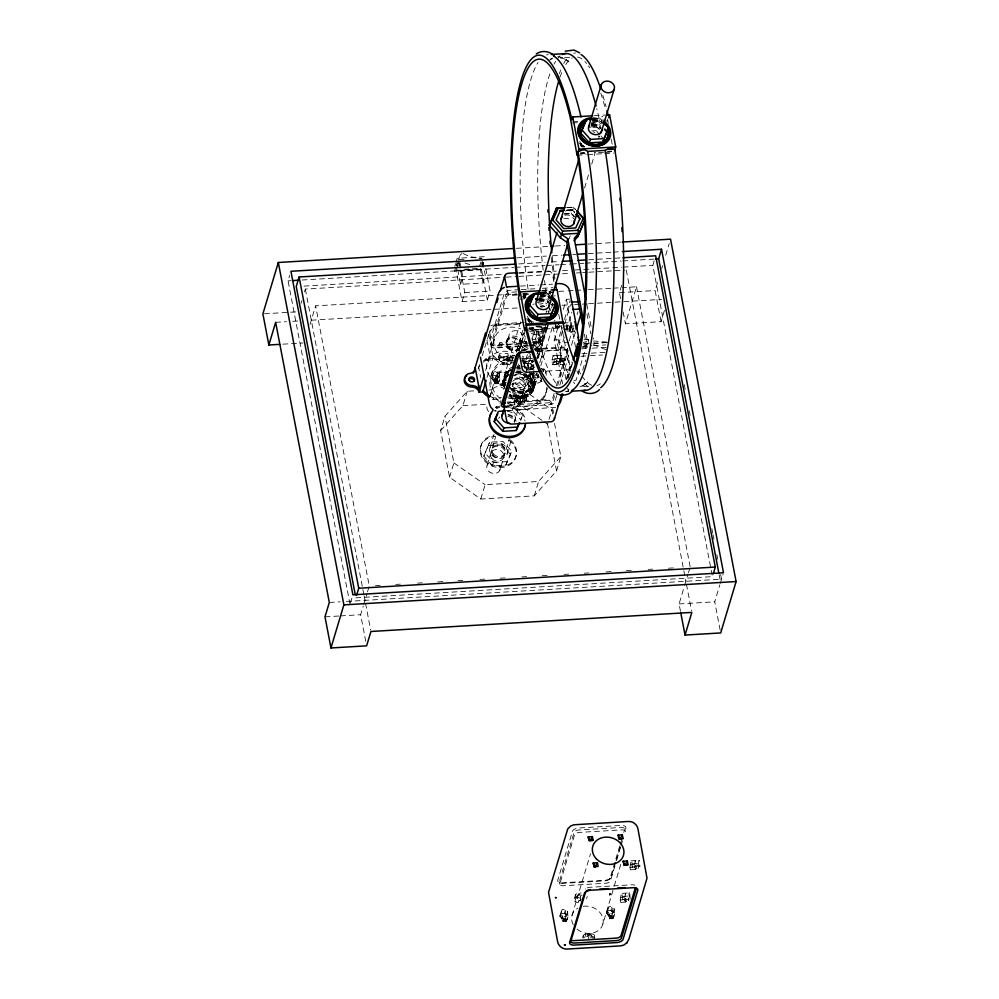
<?xml version="1.0" encoding="UTF-8"?>
<svg xmlns="http://www.w3.org/2000/svg" width="999" height="999" viewBox="0 0 999 999"><rect width="100%" height="100%" fill="white"/><g stroke="black" fill="none" stroke-linecap="round" stroke-linejoin="round"><path stroke-width="0.75" stroke-dasharray="5 3.75" d="M551.048 404.645L550.412 403.771L551.598 403.808L550.412 403.771C550.324 405.681 552.597 403.921 550.412 403.771L550.911 404.695M556.668 364.435L552.447 364.685L552.135 359.702L553.034 355.694L561.538 355.132L561.938 361.363L557.642 361.675L557.255 355.444L556.356 359.453L556.668 364.435L558.429 361.576L557.642 361.675M552.447 364.685L554.208 361.825L553.821 355.594M561.913 327.135L561.75 329.67L562.849 332.03M561.151 361.463L560.564 358.404L560.764 355.232L561.538 355.132M565.958 329.42L567.02 322.877L567.407 329.108L568.194 329.008L567.057 331.78M571.316 322.565L570.529 322.665L570.329 325.836L570.916 328.896L571.703 328.796L571.903 325.637L571.316 322.565L563.598 323.027M620.204 899.962L621.266 893.431L622.04 893.331L622.439 899.562L620.679 902.422L620.204 899.962L624.412 899.712L625.511 902.085L626.648 899.312L625.861 899.412L625.474 893.181L624.412 899.712M629.969 867.407L631.031 860.863L631.818 860.763L632.205 866.995L630.444 869.854L629.969 867.407L634.19 867.157L635.277 869.517L636.413 866.745L635.639 866.845L635.239 860.614L634.19 867.157M630.157 899.1L629.77 892.869L621.266 893.431M638.561 863.573L638.748 860.401L639.535 860.301L639.922 866.533L639.148 866.633L638.561 863.573L635.052 863.785M496.84 407.917L496.928 406.955L495.829 407.13L496.928 406.955C497.739 408.579 495.267 407.717 496.928 406.955L495.891 407.255M565.059 945.653L565.159 944.692L564.06 944.867L565.159 944.692C565.958 946.315 563.486 945.454 565.159 944.692L564.11 944.992M542.544 356.73L541.483 357.118L541.446 356.056L541.483 357.118L542.607 356.855L541.595 356.069M610.764 894.467L609.702 894.854L609.665 893.793L609.702 894.854L610.826 894.592L609.827 893.805M486.875 359.915L488.012 360.277C488.199 358.017 485.539 360.514 488.012 360.277L487.524 359.29M520.529 321.89L502.897 380.694L503.171 387.749M533.716 389.398C535.252 383.791 532.117 377.897 527.484 374.762C545.654 387.837 523.101 406.943 509.115 395.329L512.762 397.302L520.904 398.663L528.359 396.378L533.116 391.059L538.136 374.637M555.094 897.651L556.231 898.014C556.418 895.753 553.758 898.251 556.231 898.014L555.744 897.027M496.69 407.879L496.928 406.955L495.966 407.367M564.91 945.616L565.159 944.692L564.185 945.104M542.469 356.606L541.483 357.118L541.745 356.106M610.701 894.342L609.702 894.854L609.977 893.843M350.012 604.37L288.049 280.856L289.685 275.387M301.099 303.246L301.948 300.424M304.495 291.92L305.344 289.086L504.745 277.235M310.027 324.463L315.609 305.856L516.708 293.893M350.424 603.009L352.073 597.539M454.807 266.209L455.606 263.574M455.994 262.25L457.18 258.291L485.264 256.631M455.669 267.345L454.483 271.303L482.567 269.63M456.068 266.021L457.654 260.751M458.366 260.24L459.503 256.481M485.801 268.806L490.059 291.046L487.35 300.087L462.075 301.586L456.118 270.467L458.828 261.413M457.28 267.17L458.404 263.411M458.878 265.859L460.015 262.088M365.771 641.395L360.651 614.71L363.236 606.093M363.673 604.657L367.12 593.169M367.545 591.733L369.268 585.988L315.609 305.856M482.754 262.225L485.289 275.462L483.029 282.992L460.564 284.328L462.824 276.798L460.289 263.561M462.075 301.586L464.797 292.545L460.539 270.304M479.745 265.834L480.869 262.075M481.343 264.523L482.467 260.751M482.554 265.085L483.329 262.5M482.092 267.183L483.678 261.9M554.507 423.414L560.851 456.543L556.543 470.904L534.278 495.841L480.794 499.025L449.575 477.272L440.634 430.581L444.942 416.221L467.22 391.283L474.975 390.821M440.634 430.581L462.912 405.644L467.22 391.283M479.595 364.473L478.271 368.868L478.908 367.532A27.098 22.702 16.7 0 1 480.044 365.684M482.192 355.806L489.323 332.817M449.575 477.272L453.883 462.912L444.942 416.221M483.091 362.262A27.098 22.702 16.7 0 1 484.915 360.801L486.151 358.753L513.823 357.105M495.379 326.024L496.565 324.038L524.238 322.39M487.824 360.864L495.067 336.738M485.651 370.379L489.985 355.919L486.95 340.06M487.037 377.422L493.556 355.706L489.985 355.919M499.063 344.555L499.512 343.057M491.633 374.238L492.544 371.228M499.4 374.038L497.027 380.607L493.693 380.794L491.545 378.384L493.918 371.815L497.252 371.628L499.4 374.038L499.737 379.32L498.139 383.566L495.479 383.728L493.756 381.793L492.082 376.586L494.23 379.008L497.564 378.808L498.751 376.186L499.088 381.468M491.545 378.384L493.918 371.815M501.723 345.642A1.436 1.211 16.7 0 0 500.162 343.868A1.436 1.211 16.7 0 0 499.3 345.779A1.436 1.211 16.7 0 0 501.723 345.642L502.185 344.131A1.436 1.211 16.7 0 0 500.611 342.37A1.436 1.211 16.7 0 0 499.75 344.28A1.436 1.211 16.7 0 0 502.185 344.131M498.526 356.843L499.438 353.821L507.854 353.321L508.566 356.993L507.654 360.015L499.238 360.514L498.526 356.843L506.955 356.331L507.854 353.321M499.238 360.514L500.137 357.492L499.438 353.821M493.693 380.794L494.23 379.008M493.756 381.793L494.405 379.645L492.732 374.438M489.498 397.614L497.252 371.628M506.081 342.17L506.53 340.659M489.897 396.99L492.607 388.961A7.93 6.643 16.7 0 1 503.521 388.311M494.617 382.904L495.154 381.118M507.067 341.608L509.328 334.066M506.705 344.73L507.167 343.219M495.479 383.728L496.116 381.581L494.405 379.645M497.027 380.607L497.564 378.808M497.152 383.928A1.374 1.149 16.7 0 0 495.666 382.255A1.374 1.149 16.7 0 0 494.842 384.066A1.374 1.149 16.7 0 0 497.152 383.928L497.689 382.142A1.374 1.149 16.7 0 0 496.203 380.469A1.374 1.149 16.7 0 0 495.379 382.28A1.374 1.149 16.7 0 0 497.689 382.142M492.307 399.088L493.206 399.463L493.656 397.952L501.348 397.502M502.722 364.373L503.621 364.747L504.07 363.249L511.763 362.787M498.139 383.566L499.737 379.32M507.317 356.805L507.879 359.715L511.038 361.001L509.865 364.947L506.693 363.661L506.143 360.751L507.317 356.805L509.927 355.182L514.51 355.357M523.376 295.155L524.75 297.752L526.198 293.644L524.75 297.752L523.001 296.416M522.764 296.753L524.862 298.376L526.61 293.444L522.689 293.856M481.306 445.079L481.655 443.881M506.693 363.661L507.879 359.715M506.143 360.751L508.753 359.116L509.927 355.182M504.42 379.857L505.132 383.541L504.22 386.551L503.521 382.879L504.42 379.857L507.23 379.695M513.873 357.505L509.29 357.33L512.45 358.616L511.913 360.402L508.753 359.116M483.828 456.181L489.61 442.232L502.984 441.433L511.6 451.148L510.564 454.595L505.819 465.097L492.445 465.896L483.828 456.181L489.61 442.232M504.245 388.136L504.932 385.839M500.074 403.434L500.936 400.562M516.296 351.935L523.276 328.683M490.122 447.315L494.006 434.39M518.906 351.186L525.474 329.308M520.392 347.003A7.205 6.031 16.7 0 0 512.562 338.174A7.205 6.031 16.7 0 0 508.241 347.727A7.205 6.031 16.7 0 0 520.392 347.003L522.652 339.473A7.205 6.031 16.7 0 0 514.822 330.644A7.205 6.031 16.7 0 0 510.501 340.197A7.205 6.031 16.7 0 0 522.652 339.473M521.328 346.478L521.778 344.98M487.175 465.084L495.679 436.713M521.216 351.611L525.686 336.688M513.548 383.042L512.649 386.051L511.938 382.38M525.736 342.969L526.186 341.471M480.794 499.025L485.102 484.665L538.586 481.481L560.851 456.543M492.445 465.896L493.481 462.45L484.865 452.734M511.163 375.249L523.051 374.538L531.668 384.253L525.886 398.201L512.512 399.001L513.548 395.554L509.715 391.233M527.372 354.545L523.888 366.158L527.46 365.946A7.105 5.957 16.7 0 0 530.519 369.792M532.13 338.661L534.752 329.932L533.628 328.708A27.098 22.702 16.7 0 0 531.755 327.035M520.804 402.235L520.267 404.033L517.657 405.656L514.497 404.37L513.936 401.461L515.122 397.527L517.732 395.904L523.838 396.128L526.373 397.152L526.173 401.623L524.088 402.934L518.194 403.871L520.804 402.235L520.254 399.325L517.082 398.052L523.201 398.276L525.724 399.3L526.173 401.623M510.564 454.595L501.948 444.88L502.984 441.433M512.312 410.314L513.349 406.868L521.977 416.583L520.941 420.03L512.312 410.314L506.368 410.676M530.644 387.699L522.015 377.984L523.051 374.538M551.173 302.148L546.391 296.753L547.427 293.306L549.338 295.467M574.175 216.945L571.303 213.699L572.577 209.74L565.559 210.152M600.049 134.965L596.216 130.657L597.252 127.21L588.336 127.735M600.786 123.976L598.876 121.816L599.899 118.369L592.482 118.819M514.497 404.37L515.671 400.437L515.122 397.527M513.936 401.461L516.545 399.837L517.732 395.904M507.492 402.997L516.396 402.46L520.704 388.099L551.91 409.865L553.071 415.884M527.46 365.946L530.506 355.756M533.116 347.078L538.324 329.72L534.752 329.932M548.901 294.33L549.575 292.07L552.047 296.753M525.162 375.999L526.436 371.74M526.86 370.317L530.694 357.555M517.657 405.656L518.843 401.723L524.737 400.786L526.823 399.475M520.267 404.033L520.254 399.325M508.578 398.551L520.879 397.814L522.065 395.841A27.098 22.702 16.7 0 0 528.121 389.036L528.758 387.712L526.273 374.737M523.613 363.561L531.293 363.112L532.479 361.126M499.862 470.229A6.868 5.744 16.7 0 0 492.395 461.813A6.868 5.744 16.7 0 0 488.286 470.916A6.868 5.744 16.7 0 0 499.862 470.229L510.164 435.889M514.198 422.452L529.433 371.69M529.882 370.192L533.016 359.752M535.701 350.786L542.869 326.898M569.293 238.823L570.192 235.826M584.527 188.062L588.998 173.127M591.683 164.173L595.267 152.223M521.84 401.873L522.377 400.087M539.61 342.207L544.055 327.385M548.501 312.575L549.837 308.129M523.201 398.276L523.838 396.128M507.055 454.17A9.153 7.667 16.7 0 0 497.102 442.957A9.153 7.667 16.7 0 0 491.62 455.094A9.153 7.667 16.7 0 0 507.055 454.17L511.363 439.81M528.721 382.155L531.181 373.951M532.417 369.842L534.465 362.999A9.153 7.667 16.7 0 1 524.8 368.169M537.337 353.434L545.953 324.712M545.804 327.26L541.808 340.584A4.321 2.16 -10.8 0 1 536.913 343.094L532.405 343.356M551.573 308.029L552.909 303.584M608.304 123.988L607.117 115.609M546.565 327.41L542.844 339.635A5.819 2.91 -10.8 0 1 537.187 342.532L531.955 342.869M524.088 402.934L524.737 400.786M520.879 397.814L521.615 397.34A27.098 22.702 16.7 0 0 527.672 390.547L533.953 370.379M537.425 358.828L539.173 352.997L542.732 352.784L538.324 329.72M524.375 402.909A1.374 1.149 16.7 0 0 522.877 401.223A1.374 1.149 16.7 0 0 522.065 403.047A1.374 1.149 16.7 0 0 524.375 402.909L524.912 401.111A1.374 1.149 16.7 0 0 523.414 399.438A1.374 1.149 16.7 0 0 522.602 401.248A1.374 1.149 16.7 0 0 524.912 401.111M547.602 325.237L542.27 342.994A4.321 2.16 -10.8 0 1 537.375 345.504L529.845 345.954M505.819 465.097L511.6 451.148M525.724 399.3L531.668 384.253M532.617 376.061L533.066 374.55M530.831 383.604L533.791 373.201A11.439 9.578 16.7 0 1 525.374 379.757A11.439 9.578 16.7 0 1 514.073 375.524M538.311 358.154L548.151 325.337A11.439 9.578 16.7 0 1 539.735 331.88A11.439 9.578 16.7 0 1 528.434 327.66M532.067 387.088L532.517 385.577M528.309 389.21L531.868 388.998L536.663 373.027M539.697 362.912L542.732 352.784M533.116 391.059L534.727 385.664M540.784 365.834L552.672 326.186M537.949 378.221A2.885 2.41 16.7 0 0 534.802 374.687A2.885 2.41 16.7 0 0 533.079 378.509A2.885 2.41 16.7 0 0 537.949 378.221L538.399 376.71M515.159 458.803L515.521 457.604M540.397 379.021L541.046 376.86M543.106 371.478L543.893 368.843L541.67 368.981M541.258 380.132L541.795 378.346M562.587 383.928L554.183 340.022L558.978 324.038M563.336 309.503L566.396 299.325L570.604 299.076M545.392 373.414L546.041 371.266L543.893 368.843M565.958 379.295L558.391 339.772L561.875 328.147M564.497 319.43L570.167 300.524M562.462 331.206L558.978 342.844L568.806 342.257M564.647 323.938L570.317 305.045M544.967 395.854L545.866 392.844M560.389 350.199L564.31 337.113M566.495 329.845L571.728 312.4M569.243 340.809L573.601 326.261M577.085 314.635L577.959 311.725M554.12 393.456L552.784 397.889A4.321 2.16 -10.8 0 1 547.889 400.399L507.23 402.822M556.331 386.051L567.432 349.063A4.321 2.16 -10.8 0 0 567.469 348.476L567.932 350.886M554.582 395.866L553.246 400.299A4.321 2.16 -10.8 0 1 548.351 402.822L507.692 405.232M557.679 385.502L567.894 351.473A4.321 2.16 -10.8 0 0 564.36 349.463L535.751 351.161M556.543 470.904L547.602 424.225L551.91 409.865M571.515 345.254L575.886 330.706M556.705 395.579L554.77 401.885A5.819 2.91 -10.8 0 1 549.113 404.795L505.919 407.317M559.815 385.214L569.592 352.622M566.346 379.145L569.905 367.295M566.695 379.37L571.928 361.925M567.794 377.709L572.252 362.862M567.956 378.409L569.268 374.051M572.764 362.425L570.142 371.141L561.45 325.724M534.278 495.841L538.586 481.481M565.446 391.408L568.244 391.246L569.118 388.336M582.717 347.078L586.401 344.792L587.437 341.346L583.229 342.532M584.078 339.785L588.299 339.535L576.086 380.244L573.276 380.407M582.717 370.154L585.776 359.977M620.591 298.601L619.455 292.67L622.002 284.178M664.472 310.352L661.076 321.678L625.424 323.801L636.525 286.775L622.527 287.612M355.856 597.827L712.424 576.635L652.809 265.372L654.457 259.89M661.076 321.678L655.119 290.547L658.204 280.282M661.725 268.531L662.599 265.597M665.684 255.319L669.205 243.569M567.619 911.775L565.247 918.343L561.913 918.543L559.765 916.12L562.137 909.552L565.471 909.365L567.619 911.775L567.956 917.057L566.358 921.303L563.698 921.465L561.975 919.53L560.302 914.322L562.449 916.745L565.784 916.545L566.97 913.923L567.307 919.205M559.765 916.12L562.137 909.552M561.913 918.543L562.449 916.745M561.975 919.53L562.624 917.382L560.951 912.174M566.433 915.721L564.285 913.298L565.471 909.365M562.837 920.641L563.374 918.855M563.698 921.465L564.335 919.317L562.624 917.382M565.247 918.343L565.784 916.545M565.372 921.665A1.374 1.149 16.7 0 0 563.886 919.992A1.374 1.149 16.7 0 0 563.061 921.802A1.374 1.149 16.7 0 0 565.372 921.665L565.909 919.879A1.374 1.149 16.7 0 0 564.423 918.206A1.374 1.149 16.7 0 0 563.598 920.017A1.374 1.149 16.7 0 0 565.909 919.879M566.358 921.303L567.956 917.057M575.536 894.542L576.098 897.452L579.27 898.738L578.084 902.684L574.912 901.398L574.363 898.488L575.536 894.542L578.146 892.919L581.206 893.031M574.912 901.398L576.098 897.452M574.363 898.488L576.972 896.852L578.146 892.919M572.015 915.421L590.521 853.745M580.694 901.048L580.669 896.353L577.509 895.067L582.092 895.241M586.6 898.65L587.237 896.503M680.494 611.351L679.083 603.933L684.178 586.937M684.602 585.526L688.036 574.088M688.461 572.652L689.76 568.344M582.554 937.886L583.341 935.264L585.951 933.64L592.057 933.865L594.592 934.889L595.042 937.212L592.956 938.523M584.765 937.574L585.951 933.64M589.023 939.972L588.473 937.062L585.302 935.788L591.42 936.013L592.057 933.865M619.792 845.766L610.027 878.321A4.321 2.16 -10.8 0 1 605.132 880.831L562.974 883.341A4.321 2.16 -10.8 0 1 559.44 881.33L574.088 832.492A4.321 2.16 -10.8 0 1 578.983 829.982L621.141 827.472A4.321 2.16 -10.8 0 1 624.675 829.482L623.788 832.442M620.242 844.28L621.565 839.847M615.671 862.174L611.063 877.372A5.819 2.91 -10.8 0 1 605.406 880.269L561.763 882.866A5.819 2.91 -10.8 0 1 557.679 880.544L572.564 830.906A5.819 2.91 -10.8 0 1 578.221 828.009L621.865 825.411A5.819 2.91 -10.8 0 1 625.961 827.734L624.562 832.554M616.121 860.701L621.453 842.919M614.934 865.933L610.489 880.731A4.321 2.16 -10.8 0 1 605.594 883.241L563.436 885.751A4.321 2.16 -10.8 0 1 559.902 883.74L574.55 834.902A4.321 2.16 -10.8 0 1 579.445 832.392L621.603 829.882A4.321 2.16 -10.8 0 1 625.137 831.892L624.25 834.852M616.708 860.014L620.704 846.69M621.141 845.216L622.477 840.771M594.393 939.36L594.592 934.889M577.022 929.12A16.009 13.412 16.7 0 0 602.834 924.125L613.848 887.412M614.285 885.951L621.341 862.462M614.26 909.003L611.9 915.571L608.566 915.758L606.405 913.348L608.778 906.78L612.112 906.58L614.26 909.003L614.597 914.285L612.999 918.531L610.339 918.693L608.616 916.757L606.942 911.55L609.103 913.973L612.437 913.773L613.611 911.15L613.948 916.433M606.405 913.348L608.778 906.78M608.566 915.758L609.103 913.973M608.616 916.757L609.265 914.597L607.592 909.402M613.074 912.949L610.926 910.526L612.112 906.58M609.477 917.869L610.014 916.083M610.339 918.693L610.976 916.545L609.265 914.597M611.9 915.571L612.437 913.773M612.012 918.893A1.374 1.149 16.7 0 0 610.526 917.219A1.374 1.149 16.7 0 0 609.702 919.03A1.374 1.149 16.7 0 0 612.012 918.893L612.549 917.107A1.374 1.149 16.7 0 0 611.063 915.434A1.374 1.149 16.7 0 0 610.239 917.244A1.374 1.149 16.7 0 0 612.549 917.107M612.999 918.531L614.597 914.285M720.129 629.982L714.735 601.823L719.829 584.815M720.254 583.404L723.089 574.138M526.61 293.444L524.862 298.376L523.014 294.855M502.897 380.694L504.333 377.497L508.241 373.713C502.947 376.898 501.011 384.028 503.908 389.473M566.683 330.769C575.611 332.842 566.758 322.327 566.308 329.745M560.239 360.252C559.303 361.825 561.026 364.647 560.614 361.276C557.042 355.482 553.434 366.683 560.414 363.124M634.64 865.696C632.529 869.205 639.747 870.017 638.598 866.458C637.325 863.411 633.678 865.746 634.902 868.506M628.458 897.989C627.522 899.562 629.245 902.384 628.833 899.013C625.262 893.218 621.653 904.42 628.646 900.861M542.282 356.393L541.483 357.118L542.382 356.493M610.614 894.23L609.702 894.854L610.114 893.893M496.54 407.829L496.928 406.955L496.053 407.492M564.76 945.566L565.159 944.692L564.273 945.229M497.49 377.06L497.277 372.914L496.441 372.265L497.39 376.948M520.329 420.217L521.977 416.583M565.709 914.809L565.509 910.651L564.66 910.002L565.609 914.684M612.35 912.025L612.15 907.879L611.301 907.229L612.25 911.912M479.358 366.021L478.721 367.357L480.656 377.447M539.173 352.997L538.536 354.333A27.098 22.702 16.7 0 1 537.35 356.231M558.841 323.564L556.818 327.085L555.919 326.835L559.428 326.623L556.818 327.085L555.332 323.776M554.92 323.489L555.631 327.16L556.705 327.46L558.528 324.288M610.501 894.13L609.702 894.854L610.252 893.955M496.403 407.767L496.928 406.955M564.622 945.504L565.159 944.692M587.737 381.793L585.739 384.028M558.166 57.979L560.039 55.769M541.483 357.118L542.17 356.306M609.702 894.854L610.389 894.043M541.221 341.471L542.232 340.422M609.452 879.207L610.451 878.158M586.276 383.441L579.183 387.999M570.004 327.684L570.192 330.569M556.905 363.336L556.73 360.464M638.236 865.421L638.411 868.306M625.137 901.073L625.037 898.238M496.565 324.038L495.829 324.513A27.098 22.702 16.7 0 0 489.722 331.368M485.414 359.228L486.151 358.753M531.293 363.112L532.03 362.625A27.098 22.702 16.7 0 0 533.853 361.163M550.511 59.153L552.222 58.067M549.525 60.052L552.522 58.529M584.615 384.915L579.87 386.738L589.073 386.188M579.72 893.493L579.008 893.943L579.919 894.517M581.231 899.262L578.621 900.886L583.041 900.186M540.709 292.058L550.599 291.258M593.219 118.581L599.063 118.244L602.734 116.346M533.853 327.372L528.084 328.833M558.591 327.01L561.038 325.749M567.357 207.692L573.726 207.193L575.749 209.465M566.308 210.24L572.577 209.74L574.587 212M555.731 407.292L506.618 410.851M556.705 327.46L559.84 326.91L559.365 324.463M510.402 363.149L514.822 362.45M629.77 892.869L628.983 892.969L629.37 899.2L622.439 899.562M607.08 342.42L594.393 343.781L593.269 337.899M569.63 57.318L560.427 57.867L565.359 59.191M594.23 115.697L604.957 115.06M572.789 121.853L578.921 121.491M592.744 120.667L605.007 119.942M572.439 123.027L578.571 122.652M592.382 121.841L601.585 121.291M603.121 121.204L607.717 120.929M591.445 122.265L598.876 121.816M591.758 130.919L596.216 130.657M580.769 152.947L584.278 152.735M607.941 151.324L611.45 151.124M580.357 153.147L584.565 152.897M607.542 151.536L611.75 151.286M580.481 153.896L585.077 153.621M603.496 152.535L598.339 152.622A3.584 1.798 -10.8 0 0 597.564 152.335M605.032 152.435L612.699 151.985M577.06 155.257L586.263 154.708M587.799 154.608L603.146 153.696M604.67 153.609L613.873 153.059M566.52 207.617L573.726 207.193L572.689 210.639L565.496 211.064M566.396 210.614L572.34 210.252L574.712 212.912M564.522 213.599L571.54 213.174L574.562 216.583M563.873 214.148L571.303 213.699M516.446 248.326L549.125 246.391M555.357 246.016L564.697 245.467M588.036 244.068L614.497 242.495M616.058 242.407L620.729 242.133M464.036 259.365L459.54 259.64A6.843 5.732 16.7 0 1 461.963 253.559M479.008 258.479L482.005 258.304A35.664 29.883 16.7 0 1 462.574 253.259M516.708 257.854L546.303 256.094M552.522 255.732L561.875 255.17M572.764 254.52L575.886 254.345M588.336 253.596L611.7 252.21M613.261 252.123L622.602 251.561M518.656 263.936L545.129 262.362M551.361 262L559.14 261.526M588.723 259.777L621.428 257.829M463.736 269.268L477.21 268.469M456.118 270.467L481.381 268.956L487.35 300.087M288.049 280.856L291.159 280.669M302.06 280.02L513.836 267.432M515.397 267.332L544.979 265.584M546.54 265.484L559.003 264.747M560.551 264.648L569.892 264.098M571.453 264.011L583.916 263.261M585.464 263.174L621.278 261.039M622.839 260.951L653.983 259.103M519.305 272.627L542.619 271.241M304.021 286.101L503.334 274.25M518.906 273.326L556.268 271.104M562.499 270.729L568.731 270.367M574.962 269.992L593.643 268.881M595.204 268.793L621.665 267.22M623.226 267.12L652.809 265.372M506.306 277.135L517.207 276.498M518.768 276.398L570.179 273.339M576.411 272.977L581.081 272.69M582.642 272.602L587.312 272.327M588.873 272.228L624.7 270.105M520.454 286.101L538.773 285.015M540.297 284.927L552.497 284.203M464.797 292.545L490.059 291.046M519.755 289.66L510.002 290.272A5.819 2.91 -10.8 0 0 504.345 293.169L489.448 342.807A5.819 2.91 -10.8 0 0 493.543 345.13L530.457 342.957M521.266 289.573L534.852 288.761M542.395 288.311L552.959 287.687M516.783 291.883L510.764 292.245A4.321 2.16 -10.8 0 0 505.869 294.755L491.221 343.594A4.321 2.16 -10.8 0 0 494.755 345.604L526.373 343.718M542.382 290.359L552.922 289.735M541.745 290.634L552.484 289.997M540.059 292.507L550.948 291.858M558.728 291.396L566.508 290.934M568.056 290.846L574.288 290.472M575.849 290.384L582.067 290.01M588.286 289.648L611.625 288.261M613.186 288.162L620.966 287.7M553.384 292.033L549.875 292.245L549.3 294.131L551.935 296.141M517.245 294.293L511.226 294.655A4.321 2.16 -10.8 0 0 506.331 297.165L491.683 346.004A4.321 2.16 -10.8 0 0 495.217 348.014L528.346 346.041M523.264 293.931L529.295 293.581M541.333 292.857L553.384 292.145M517.307 295.03L512.649 295.304A4.57 3.834 16.7 0 1 507.442 291.683L506.893 288.836M523.526 294.668L529.745 294.293M539.997 293.756L549.962 293.094M540.621 293.906L546.465 293.556L549.113 295.08M523.289 295.667L525.636 295.529M523.126 295.866L525.924 295.704M523.039 296.628L525.249 296.491M523.026 297.777L526.098 297.59M539.897 296.778L549.1 296.228M550.636 296.141L555.244 295.866M538.961 297.202L546.391 296.753M264.435 313.773L298.551 311.75M619.455 292.67L655.119 290.547M519.98 299.138L524.188 298.888M275.649 322.34L286.501 321.69M292.707 321.316L298.901 320.954M311.301 320.217L518.493 307.892M540.309 306.606L544.979 306.318M562.112 305.307L573.026 304.658M574.575 304.558L580.806 304.195M582.367 304.096L587.037 303.821M588.598 303.733L613.523 302.247M615.084 302.16L661.675 299.388M520.854 323.464L492.869 325.125A4.57 3.834 16.7 0 0 490.734 325.774M496.116 325.549L522.252 324.001M540.921 326.386L535.077 326.735L536.138 331.331A168.694 36.876 86.6 0 0 557.13 384.715M564.185 326.099L571.903 325.637M569.917 326.248L574.125 325.999M559.84 326.91L555.269 327.21L552.622 325.686L553.696 330.294A168.694 36.876 86.6 0 0 569.093 375.025M282.804 344.168L302.959 342.969M527.647 330.007L561.401 327.997M563.985 329.258L571.703 328.796M570.279 332.005L574.487 331.755M554.183 340.022L558.391 339.772M528.184 345.317L497.09 347.165A4.57 3.834 16.7 0 1 491.883 343.531L489.423 330.706M529.732 345.217L535.951 344.855A4.57 3.834 16.7 0 0 539.672 340.696L536.938 326.436M583.778 343.743L591.508 343.281M593.044 343.194L606.942 342.357M527.759 349.2L521.74 349.55A4.321 2.16 -10.8 0 0 517.744 350.899M533.778 348.838L563.898 347.04A4.321 2.16 -10.8 0 1 566.982 347.727M582.704 346.278L591.97 345.729M593.518 345.642L605.869 344.905M526.273 350.025L523.164 350.212A4.57 3.834 16.7 0 0 521.028 350.861M534.04 349.563L562.025 347.902A4.57 3.834 16.7 0 1 567.232 351.523L569.954 365.784A4.57 3.834 16.7 0 1 566.246 369.93L542.932 371.316M582.679 347.315L588.299 346.978M536.213 351.648L568.806 349.687M581.63 348.826L590.896 348.276M592.444 348.176L606.343 347.352M500.137 357.492L508.566 356.993M581.992 353.733L589.71 353.271M591.258 353.171L605.157 352.347M553.034 355.694L560.764 355.232M485.701 360.264L513.374 358.616M580.918 356.268L588.636 355.806M590.184 355.719L602.534 354.982M554.408 358.653L562.125 358.204M557.055 358.604L560.564 358.404M560.152 358.816L564.36 358.566M552.135 359.702L556.356 359.453M522.527 362.15L531.743 361.601M503.621 364.747L511.313 364.298M554.208 361.825L561.938 361.363M551.985 362.225L556.193 361.975M553.084 364.598L557.292 364.348M560.514 364.573L564.722 364.323M543.081 369.493L543.931 370.142M492.732 375.761L496.066 375.562L498.214 377.984M514.585 378.434L522.015 377.984M496.116 381.581L498.788 381.418M503.521 382.879L506.331 382.704M488.948 389.997L492.057 389.81M510.314 388.723L520.704 388.099M513.548 395.554L526.923 394.755M507.492 397.14L521.328 396.316M493.206 399.463L500.899 399.013M462.912 405.644L487.749 404.17M488.573 445.679L501.948 444.88M493.481 462.45L506.855 461.65M375.499 585.626L380.182 585.339M395.754 584.415L400.424 584.14M417.57 583.116L422.24 582.842M437.812 581.918L444.043 581.543M458.066 580.706L462.737 580.431M479.882 579.42L486.113 579.045M500.124 578.209L506.356 577.847M521.94 576.91L526.61 576.635M542.195 575.711L548.426 575.337M563.998 574.413L568.668 574.138M584.253 573.214L588.923 572.939M606.056 571.915L612.287 571.54M626.311 570.716L632.542 570.342M648.126 569.418L652.797 569.13M668.381 568.206L674.612 567.844M329.308 602.472L340.159 601.823M346.366 601.46L721.528 579.158L720.654 574.562M325 616.833L338.948 616.008M340.497 615.908L360.651 614.71M679.083 603.933L714.735 601.823M631.031 860.863L639.535 860.301M632.404 863.835L640.122 863.373M630.132 864.872L634.34 864.622M632.205 866.995L639.922 866.533M630.444 869.854L635.277 869.517M622.627 896.39L630.357 895.941M620.354 897.439L624.575 897.189M620.679 902.422L625.511 902.085M560.951 913.498L564.285 913.298M607.592 910.726L610.926 910.526M564.335 919.317L567.007 919.155M610.976 916.545L613.648 916.383M564.885 349.937L565.571 349.925A5.819 2.91 -10.8 0 1 568.094 350.362L566.783 349.775M505.469 407.38L506.156 407.367M583.528 344.143L587.974 344.168L585.676 332.155M514.61 355.869L510.776 356.206L511.7 356.78M504.582 385.776C488.086 385.714 497.927 364.011 509.278 375.224M557.804 56.618L562.449 57.505L567.182 60.477M607.03 342.145L593.856 340.959L592.819 344.405L606.231 349.812M551.173 404.583L550.412 403.771L551.585 403.946M521.865 372.115L515.696 371.428L523.838 372.789M550.412 403.771L551.56 404.071M516.545 399.837L519.717 401.123M515.671 400.437L518.843 401.723M576.972 896.852L580.132 898.138M591.42 936.013L593.955 937.037M503.171 362.862L504.07 363.249M492.757 397.577L493.656 397.952M486.913 359.79L488.012 360.277L487.15 359.49M555.132 897.527L556.231 898.014L555.369 897.227M491.021 344.692L492.332 345.279M559.24 882.429L560.551 883.016M566.495 327.897L566.92 329.67M516.396 402.46L542.607 420.741M543.856 421.603L547.602 424.225M453.883 462.912L485.102 484.665M566.57 59.965L568.831 61.963M533.179 330.207L534.303 331.443L538.723 354.508L538.086 355.831A27.098 22.702 16.7 0 1 536.888 357.742M523.214 363.424L524.338 364.647L525.162 368.968M493.556 355.706L494.68 356.93A27.098 22.702 16.7 0 0 503.109 362.874M599.899 118.369L601.823 120.529M604.62 128.297L607.492 131.531M597.252 127.21L599.175 129.358M601.011 136.051L603.883 139.286M579.058 143.032L582.892 147.352M573.426 207.33L575.387 209.54M572.277 209.877L574.2 212.05M552.135 303.234L555.007 306.468M538.186 375.612L539.622 377.222M509.64 395.766L512.512 399.001M599.063 118.244L598.001 113.636A168.694 36.876 86.6 0 0 596.765 108.654M684.29 384.74L685.177 389.335M689.285 410.764L690.159 415.359M711.862 528.633L712.737 533.229M713.024 534.765L713.91 539.348M716.845 554.657L717.719 559.253M719.155 574.712L720.329 580.819M611.238 139.286L612.412 145.417M636.525 286.775L690.184 566.908M626.261 270.005L685.876 581.268M686.438 584.24L691.558 610.913M623.151 311.938L625.424 323.801M586.813 304.22L591.221 327.185M586.962 313.786L590.771 333.691M588.299 339.535L589.135 343.956M584.353 334.078L586.401 344.792M566.396 299.325L575.961 349.275M553.858 281.718L552.497 274.588A4.57 3.834 16.7 0 0 547.877 270.954M558.753 314.223L559.927 320.342M567.657 388.186L568.244 391.246M553.583 413.349L551.673 403.371A4.57 3.834 16.7 0 0 546.465 399.75L507.604 402.06A4.57 3.834 16.7 0 0 507.03 402.122M624.712 828.908L625.174 831.318M528.946 369.842L527.909 364.435A7.105 5.957 16.7 0 0 534.552 369.505A7.205 6.031 16.7 0 1 535.476 369.505M529.532 372.902L532.317 387.5A7.105 5.957 16.7 0 1 536.9 381.755A7.205 6.031 16.7 0 0 541.52 379.67M512.45 358.616L513.011 361.526M506.955 356.331L507.654 360.015M480.207 268.294L483.029 282.992M491.183 344.168L491.645 346.578M488.686 334.153L493.106 357.217L494.23 358.441A27.098 22.702 16.7 0 0 502.659 364.373M459.115 262.899L460.252 268.831M457.742 269.63L460.564 284.328M583.341 935.264L583.903 938.173M559.403 881.905L559.865 884.315M305.344 289.086L362.612 588.111M362.912 589.635L363.786 594.23M364.086 595.754L364.96 600.349M365.534 603.321L370.641 629.994M546.465 293.556L545.629 288.199A168.694 36.876 86.6 0 1 544.517 280.519M546.041 371.266L546.291 375.224M547.365 388.012A28.821 24.151 16.7 0 1 503.896 401.361M500.349 398.751A28.821 24.151 16.7 0 1 491.645 373.589A28.821 24.151 16.7 0 1 513.061 357.642M521.94 357.929A28.821 24.151 16.7 0 1 533.229 361.938M541.171 368.331A28.821 24.151 16.7 0 1 543.731 371.69M546.765 387.237A28.821 24.151 16.7 0 1 532.092 407.592A28.821 24.151 16.7 0 1 502.997 404.37M499.438 401.773A28.821 24.151 16.7 0 1 490.934 375.999A28.821 24.151 16.7 0 1 513.611 360.539M521.028 360.939A28.821 24.151 16.7 0 1 534.84 366.533M530.731 373.701A16.009 13.412 16.7 0 1 530.407 392.557A16.009 13.412 16.7 0 1 508.416 391.059M504.42 385.602A16.009 13.412 16.7 0 1 509.552 370.454M516.595 368.419A16.009 13.412 16.7 0 1 520.729 368.643M574.887 330.856A2.885 0.624 86.6 0 1 574.05 331.131A2.885 0.624 86.6 0 1 573.688 327.297A2.885 0.624 86.6 0 1 574.462 326.348M568.256 391.408A168.694 36.876 86.6 0 1 566.433 391.296M528.084 289.248A168.694 36.876 86.6 0 1 538.074 62.425M546.54 54.908A168.694 36.876 86.6 0 1 548.339 54.62M594.417 152.522A3.584 1.798 -10.8 0 1 594.954 152.385M591.633 385.227A164.723 36.014 86.6 0 1 582.517 376.86M580.694 374.038A164.723 36.014 86.6 0 1 578.896 370.854M554.895 278.571A164.723 36.014 86.6 0 1 552.097 255.332M559.952 77.26A164.723 36.014 86.6 0 1 562.737 70.192M565.734 64.585A164.723 36.014 86.6 0 1 572.277 57.93M577.534 57.055A164.723 36.014 86.6 0 1 586.613 63.486M588.436 65.934A164.723 36.014 86.6 0 1 589.66 67.77M600.774 93.082A164.723 36.014 86.6 0 1 605.594 109.565M600.374 383.778A164.723 36.014 86.6 0 1 596.952 385.539M574.687 383.666A168.694 36.876 86.6 0 1 573.438 382.043M543.169 270.067A168.694 36.876 86.6 0 1 550.624 71.791M554.058 64.073A168.694 36.876 86.6 0 1 555.631 61.389M588.061 386.925A168.694 36.876 86.6 0 1 582.442 380.594M578.733 374.45A168.694 36.876 86.6 0 1 576.898 370.816M554.158 279.945A168.694 36.876 86.6 0 1 551.298 256.144M559.34 73.801A168.694 36.876 86.6 0 1 560.726 69.992M563.698 63.499A168.694 36.876 86.6 0 1 568.531 56.618M573.726 53.297A168.694 36.876 86.6 0 1 575.524 52.997M602.834 95.317A168.694 36.876 86.6 0 1 606.081 106.868M541.258 326.298A16.009 13.412 16.7 0 1 537.986 325.949M529.757 322.115A16.009 13.412 16.7 0 1 527.822 320.254M527.497 319.88A16.009 13.412 16.7 0 1 526.61 318.718M538.786 299.001A16.009 13.412 16.7 0 1 548.051 301.623M551.548 304.308A16.009 13.412 16.7 0 1 552.547 305.407M554.982 320.13A16.733 14.023 16.7 0 1 554.245 321.303M548.663 325.799A16.733 14.023 16.7 0 1 547.252 326.361M542.632 327.26A16.733 14.023 16.7 0 1 537.787 326.923M540.422 298.876A16.733 14.023 16.7 0 1 548.139 301.411M551.947 304.308A16.733 14.023 16.7 0 1 552.996 305.457M540.397 293.619A16.009 13.412 16.7 0 1 549.675 296.241M540.634 292.632A16.733 14.023 16.7 0 1 548.538 294.518M540.971 326.673A16.009 13.412 16.7 0 1 536.351 325.961M529.507 322.377A16.009 13.412 16.7 0 1 528.384 321.366M538.848 299.375A16.009 13.412 16.7 0 1 547.789 301.91M551.436 304.683A16.009 13.412 16.7 0 1 552.435 305.781M542.057 381.693A1.374 1.149 16.7 0 1 541.67 379.682M516.845 352.06A4.321 2.16 -10.8 0 1 516.97 351.773M582.23 147.178A16.009 13.412 16.7 0 1 580.294 145.33M591.258 124.063A16.009 13.412 16.7 0 1 600.536 126.686M604.033 129.37A16.009 13.412 16.7 0 1 605.918 131.643M592.882 118.681A16.009 13.412 16.7 0 1 602.147 121.304M593.119 117.695A16.733 14.023 16.7 0 1 601.023 119.58M592.894 123.938A16.733 14.023 16.7 0 1 600.624 126.473M604.432 129.37A16.733 14.023 16.7 0 1 605.481 130.519M544.505 327.347A9.153 7.667 16.7 0 1 530.981 327.385M528.159 320.716A9.153 7.667 16.7 0 1 528.683 318.793M532.842 304.558A11.439 9.578 16.7 0 1 534.04 303.921M538.161 302.922A11.439 9.578 16.7 0 1 546.578 305.307M549.6 308.316A11.439 9.578 16.7 0 1 550.824 310.726M539.71 304.857A9.153 7.667 16.7 0 1 545.267 306.768M548.663 311.101A9.153 7.667 16.7 0 1 548.938 312.113M593.156 131.968A6.868 5.744 16.7 0 1 594.88 132.455M598.676 135.814A6.868 5.744 16.7 0 1 599.188 137.313M540.534 295.08A14.298 11.976 16.7 0 1 549.837 298.077M540.434 295.379A14.298 11.976 16.7 0 1 549.75 298.376M539.21 294.618A14.873 12.463 16.7 0 1 550.162 297.714M540.397 294.892A14.873 12.463 16.7 0 1 549 297.327M547.152 311.114A6.868 5.744 16.7 0 1 545.953 312.113M537.325 302.41A6.868 5.744 16.7 0 1 546.865 303.996M540.671 306.905A6.868 5.744 16.7 0 1 542.395 307.392M546.191 310.751A6.868 5.744 16.7 0 1 546.703 312.25M531.493 322.202A14.873 12.463 16.7 0 1 527.235 317.782M538.873 299.975A14.873 12.463 16.7 0 1 547.477 302.41M531.818 321.828A14.298 11.976 16.7 0 1 527.172 316.596M538.911 300.462A14.298 11.976 16.7 0 1 547.19 302.797M531.58 321.903A14.873 12.463 16.7 0 1 527.322 317.482M538.961 299.675A14.873 12.463 16.7 0 1 548.638 302.797M531.905 321.528A14.298 11.976 16.7 0 1 530.032 320.005M529.208 319.143A14.298 11.976 16.7 0 1 527.26 316.296M538.998 300.162A14.298 11.976 16.7 0 1 548.314 303.172M530.819 372.864A14.298 11.976 16.7 0 1 528.896 389.785A14.298 11.976 16.7 0 1 509.015 386.463M505.993 380.494A14.298 11.976 16.7 0 1 510.939 369.543M514.06 368.132A14.298 11.976 16.7 0 1 520.042 367.545M530.719 373.164A14.298 11.976 16.7 0 1 528.808 390.072A14.298 11.976 16.7 0 1 508.928 386.763M505.894 380.794A14.298 11.976 16.7 0 1 510.851 369.842M517.494 367.807A14.298 11.976 16.7 0 1 519.955 367.844M531.256 372.59A14.873 12.463 16.7 0 1 529.258 390.184A14.873 12.463 16.7 0 1 508.578 386.725M505.432 380.519A14.873 12.463 16.7 0 1 509.627 369.792M517.494 367.02A14.873 12.463 16.7 0 1 520.054 367.058M531.93 373.838A14.873 12.463 16.7 0 1 528.671 390.784A14.873 12.463 16.7 0 1 508.491 387.025M505.344 380.819A14.873 12.463 16.7 0 1 509.54 370.092M517.407 367.32A14.873 12.463 16.7 0 1 519.955 367.357M526.148 369.106A14.873 12.463 16.7 0 1 528.359 370.417M532.954 373.064A16.009 13.412 16.7 0 1 531.006 390.284A16.009 13.412 16.7 0 1 510.726 389.947M505.519 384.078A16.009 13.412 16.7 0 1 513.361 366.745M517.307 366.046A16.009 13.412 16.7 0 1 520.054 366.096M521.441 366.271A16.009 13.412 16.7 0 1 529.108 369.38M514.398 375.811A6.868 5.744 16.7 0 1 525.149 376.398A6.868 5.744 16.7 0 1 522.727 385.202A6.868 5.744 16.7 0 1 513.236 380.057M512.787 381.206A6.868 5.744 16.7 0 1 523.139 381.381A6.868 5.744 16.7 0 1 522.14 390.172A6.868 5.744 16.7 0 1 512.137 386.938M515.884 372.402A14.873 12.463 16.7 0 1 532.617 389.086A14.873 12.463 16.7 0 1 509.765 394.593M504.458 388.099A14.873 12.463 16.7 0 1 508.966 374.525M515.971 372.889A14.298 11.976 16.7 0 1 532.055 388.936A14.298 11.976 16.7 0 1 510.102 394.23M505.444 388.998A14.298 11.976 16.7 0 1 508.404 375.562M523.538 373.364A14.873 12.463 16.7 0 1 531.356 391.758A14.873 12.463 16.7 0 1 509.865 394.305M504.545 387.799A14.873 12.463 16.7 0 1 508.104 374.887M515.971 372.103A14.873 12.463 16.7 0 1 522.315 372.927M516.058 372.59A14.298 11.976 16.7 0 1 532.155 388.636A14.298 11.976 16.7 0 1 510.189 393.931M504.458 385.577A14.298 11.976 16.7 0 1 509.415 374.637M563.748 218.681A6.868 5.744 16.7 0 1 571.79 220.954M564.785 215.235A6.868 5.744 16.7 0 1 573.763 218.868M507.854 416.283A6.868 5.744 16.7 0 1 513.898 421.628M508.216 415.084A6.868 5.744 16.7 0 1 514.31 421.953M496.965 408.366A18.307 15.335 16.7 0 1 499.712 407.267M504.233 406.456A18.307 15.335 16.7 0 1 525.037 420.966M496.066 407.879A18.307 15.335 16.7 0 1 500.074 406.069M506.943 405.257A18.307 15.335 16.7 0 1 525.399 419.767M469.742 264.498A35.664 29.883 16.7 0 1 464.91 262.924M457.018 265.896A6.843 5.732 16.7 0 1 457.467 263.424M538.361 298.963A6.868 5.744 16.7 0 1 548.838 301.923M519.492 365.671A9.153 7.667 16.7 0 1 517.994 363.986M528.833 353.509A9.153 7.667 16.7 0 1 530.906 354.633M534.852 366.92A11.439 9.578 16.7 0 1 530.344 369.742M519.105 367.857A11.439 9.578 16.7 0 1 516.945 365.959M522.365 350.961A11.439 9.578 16.7 0 1 525.274 350.786M532.492 342.182A11.439 9.578 16.7 0 1 536.8 358.254M533.216 360.164A11.439 9.578 16.7 0 1 521.977 358.291M517.245 350.324A11.439 9.578 16.7 0 1 526.673 341.221M532.28 358.316A9.153 7.667 16.7 0 1 522.365 356.094M519.505 350.449A9.153 7.667 16.7 0 1 527.047 343.156A1.436 1.211 16.7 0 1 526.923 340.846M532.779 344.443A9.153 7.667 16.7 0 1 537 354.37M498.738 418.593A9.153 7.667 16.7 0 1 499.85 416.895M508.079 414.373A9.153 7.667 16.7 0 1 516.121 421.491M506.056 385.564A7.93 6.643 16.7 0 1 496.515 381.843A7.93 6.643 16.7 0 1 498.314 373.439A7.93 6.643 16.7 0 1 508.441 374.413M488.636 411.526A7.93 6.643 16.7 0 1 487.337 404.795M541.258 327.447A9.153 7.667 16.7 0 1 541.957 336.526A9.153 7.667 16.7 0 1 532.242 339.185M539.522 325.924A9.153 7.667 16.7 0 1 540.447 326.636M543.856 327.46A11.439 9.578 16.7 0 1 543.468 338.199A11.439 9.578 16.7 0 1 531.73 341.034M525.561 337.237A11.439 9.578 16.7 0 1 522.989 331.181M530.981 322.24A11.439 9.578 16.7 0 1 533.891 322.065M508.728 440.184A18.307 15.335 16.7 0 1 509.727 464.885A18.307 15.335 16.7 0 1 481.78 456.993A18.307 15.335 16.7 0 1 495.254 436.376M510.327 439.922A18.307 15.335 16.7 0 1 509.677 463.936A18.307 15.335 16.7 0 1 482.367 456.218A18.307 15.335 16.7 0 1 494.068 435.327M511.75 384.652A6.868 5.744 16.7 0 1 522.102 384.827A6.868 5.744 16.7 0 1 521.103 393.618A6.868 5.744 16.7 0 1 511.101 390.384M529.545 331.643A11.439 9.578 16.7 0 1 542.407 340.072A11.439 9.578 16.7 0 1 534.702 350.924M526.098 349.488A11.439 9.578 16.7 0 1 524.225 333.279M531.093 333.579A9.153 7.667 16.7 0 1 540.322 340.834A9.153 7.667 16.7 0 1 534.053 349.013M528.234 348.376A9.153 7.667 16.7 0 1 524.8 335.514M492.694 397.577A27.098 22.702 16.7 0 1 488.149 394.955M483.541 360.764A27.098 22.702 16.7 0 1 485.364 359.29M489.273 332.879A27.098 22.702 16.7 0 1 495.329 326.086M529.245 326.96A27.098 22.702 16.7 0 1 533.191 330.269M531.868 388.998A7.105 5.957 16.7 0 1 536.451 383.266A7.205 6.031 16.7 0 0 541.945 379.845M505.781 384.19A7.93 6.643 16.7 0 1 496.041 375.699A7.93 6.643 16.7 0 1 508.291 372.44M527.659 344.68A1.436 1.211 16.7 0 1 525.711 343.756A1.436 1.211 16.7 0 1 526.835 342.282M538.561 376.099A2.885 2.41 16.7 0 1 534.078 377.485A2.885 2.41 16.7 0 1 534.552 373.301M536.725 373.426A2.885 2.41 16.7 0 1 538.324 374.837M507.48 411.538A6.868 5.744 16.7 0 1 514.772 415.484A6.868 5.744 16.7 0 1 512.912 422.24M593.006 120.142A14.298 11.976 16.7 0 1 602.322 123.139M592.919 120.442A14.298 11.976 16.7 0 1 602.235 123.439M591.695 119.68A14.873 12.463 16.7 0 1 602.647 122.777M592.882 119.955A14.873 12.463 16.7 0 1 601.485 122.39M599.637 136.176A6.868 5.744 16.7 0 1 598.426 137.188M589.81 127.472A6.868 5.744 16.7 0 1 599.35 129.058M583.978 147.265A14.873 12.463 16.7 0 1 579.72 142.845M591.358 125.037A14.873 12.463 16.7 0 1 601.036 128.159M584.303 146.89A14.298 11.976 16.7 0 1 579.657 141.658M591.396 125.524A14.298 11.976 16.7 0 1 600.711 128.534M584.065 146.965A14.873 12.463 16.7 0 1 579.233 141.521M591.445 124.738A14.873 12.463 16.7 0 1 601.123 127.86M584.39 146.591A14.298 11.976 16.7 0 1 582.517 145.067M581.693 144.206A14.298 11.976 16.7 0 1 579.745 141.359M591.483 125.225A14.298 11.976 16.7 0 1 600.799 128.234M531.256 373.526A9.153 7.667 16.7 0 1 515.809 374.438M523.651 362.437A9.153 7.667 16.7 0 1 531.705 369.555M522.402 360.364A11.439 9.578 16.7 0 1 533.928 369.43M521.865 358.841A20.18 16.908 16.7 0 1 512.312 385.289M504.582 385.302A20.18 16.908 16.7 0 1 487.075 362.949A20.18 16.908 16.7 0 1 513.474 352.984M529.957 355.607A20.18 16.908 16.7 0 1 521.99 360.577M511.813 361.176A20.18 16.908 16.7 0 1 494.318 338.823A20.18 16.908 16.7 0 1 520.716 328.871M531.868 338.736A20.18 16.908 16.7 0 1 533.566 347.615M526.086 374.5A9.153 7.667 16.7 0 1 525.661 386.138A9.153 7.667 16.7 0 1 512.25 383.129M516.171 372.29A9.153 7.667 16.7 0 1 520.779 372.015M528.633 374.225A11.439 9.578 16.7 0 1 527.659 387.387A11.439 9.578 16.7 0 1 512.212 386.113M516.62 370.105A11.439 9.578 16.7 0 1 521.003 370.092M590.846 124.026A6.868 5.744 16.7 0 1 600.387 125.612M583.304 906.305A16.009 13.412 16.7 0 1 602.834 924.125M573.251 924.612A16.009 13.412 16.7 0 1 577.772 908.191M590.596 937.824A1.374 1.149 16.7 0 1 592.907 937.686M585.389 889.21A4.321 2.16 -10.8 0 1 585.651 888.923M587.25 887.911A4.321 2.16 -10.8 0 1 589.959 887.287L632.117 884.789A4.321 2.16 -10.8 0 1 634.902 885.264M519.305 396.478L518.618 397.14L519.492 397.502L524.113 396.703L519.305 396.478M587.524 934.215L586.8 934.652L587.712 935.239L592.332 934.44L587.524 934.215M559.765 359.715A2.885 0.624 86.6 0 0 560.339 364.485A2.885 0.624 86.6 0 0 560.889 360.864A2.885 0.624 86.6 0 0 559.765 359.715M569.53 327.148A2.885 0.624 86.6 0 0 570.117 331.93A2.885 0.624 86.6 0 0 570.654 328.309A2.885 0.624 86.6 0 0 569.53 327.148M563.973 359.465A2.885 0.624 86.6 0 0 564.547 364.235A2.885 0.624 86.6 0 0 565.097 360.614A2.885 0.624 86.6 0 0 563.973 359.465M493.007 455.207A6.868 5.744 16.7 0 0 504.582 454.52A6.868 5.744 16.7 0 0 497.115 446.103A6.868 5.744 16.7 0 0 493.007 455.207M493.356 454.008A6.868 5.744 16.7 0 0 504.945 453.321A6.868 5.744 16.7 0 0 497.477 444.905A6.868 5.744 16.7 0 0 493.356 454.008M508.279 346.765A7.93 6.643 16.7 0 0 521.578 345.592A7.93 6.643 16.7 0 0 512.612 336.101A7.93 6.643 16.7 0 0 508.279 346.765M507.829 348.276A7.93 6.643 16.7 0 0 521.116 347.103A7.93 6.643 16.7 0 0 512.162 337.612A7.93 6.643 16.7 0 0 507.829 348.276M491.97 458.653A6.868 5.744 16.7 0 0 503.546 457.967A6.868 5.744 16.7 0 0 496.078 449.55A6.868 5.744 16.7 0 0 491.97 458.653"/><path stroke-width="1.5" d="M513.324 248.514L278.309 262.487L262.887 313.873L268.856 344.992L279.708 344.355M268.856 344.992L275.649 322.34L329.308 602.472L325 616.833L330.956 647.964L366.621 645.841L370.929 631.48L691.832 612.399L685.039 635.064L720.691 632.941L736.113 581.555L670.529 239.173L622.277 242.033M515.546 264.123L299.113 276.985L296.241 286.563L355.282 594.78M330.956 647.964L343.881 604.882L278.309 262.487M356.68 595.092L358.728 588.249L299.113 276.985M480.619 352.997L498.788 292.62L501.248 289.161L504.345 287.412M496.765 302.585L498.101 298.139M500.324 290.734L504.77 275.924M478.546 385.227L479.12 392.145L482.692 391.933L483.816 393.156A27.098 22.702 16.7 0 0 487.762 396.453M484.353 374.725L479.12 392.145A7.105 5.957 16.7 0 0 472.477 387.075A7.205 6.031 16.7 0 1 465.522 384.028A7.205 6.031 16.7 0 1 465.022 377.547M482.692 391.933L486.176 380.319M540.209 290.721L520.267 291.908L518.419 298.052L524.575 330.182L527.647 330.007M592.694 115.784L572.752 116.97L571.89 119.855L570.816 115.26A168.694 36.876 86.6 0 0 521.191 80.145A168.694 36.876 86.6 0 0 518.444 289.81L519.293 295.167M582.892 326.411L566.758 242.208L560.414 237.787L549.275 225.237L556.443 208.217L565.084 207.705M555.407 211.663L556.443 208.217L564.323 207.879M519.755 422.652L516.183 430.532L502.822 431.331L494.193 421.615L498.201 411.613M551.248 297.627L556.043 303.022L550.262 316.97L536.888 317.769L528.271 308.054L534.053 294.106L538.511 293.843M603.733 122.69L608.528 128.084L602.747 142.033L589.373 142.832L580.744 133.117L586.538 119.168L592.482 118.819M534.053 294.106L528.271 308.054M586.538 119.168L580.744 133.117M524.575 330.182L525.449 327.31L526.51 331.905A168.694 36.876 86.6 0 0 576.136 367.02A168.694 36.876 86.6 0 0 578.883 157.343L578.046 151.998L581.718 150.1L585.027 149.9L587.674 151.423L605.219 150.374L608.891 148.476L612.212 148.277L614.86 149.8L615.696 155.157A168.694 36.876 86.6 0 1 600.736 387.674M577.41 154.083L578.171 158.903A164.723 36.014 86.6 0 1 575.499 363.648A164.723 36.014 86.6 0 1 527.035 329.358L520.267 291.908M572.752 116.97L578.908 149.113L577.06 155.257L570.292 117.795A164.723 36.014 86.6 0 0 521.84 83.516A164.723 36.014 86.6 0 0 519.155 288.261L519.917 293.082M503.946 404.707L519.505 352.859M501.948 415.809L503.746 409.84M536.438 300.849L557.042 232.18M561.076 218.744L578.995 159.016M588.848 126.174L601.386 84.378M560.414 237.787L562.649 231.181L552.872 220.155L558.254 208.242M502.822 431.331L503.846 427.884L495.229 418.169M536.888 317.769L537.924 314.323L529.295 304.608M589.373 142.832L590.409 139.385L581.78 129.67M566.758 242.208L567.794 238.761L561.45 234.34L550.312 221.79L552.872 220.155M548.688 307.492L567.507 244.792M573.776 223.888L582.729 194.031M601.098 132.817L614.085 89.523A6.868 5.744 16.7 0 0 606.618 81.106A6.868 5.744 16.7 0 0 602.509 90.21A6.868 5.744 16.7 0 0 614.085 89.523M608.703 117.67L609.565 114.785L606.493 114.972M516.183 430.532L519.093 422.964M550.262 316.97L556.043 303.022M602.747 142.033L608.528 128.084M574.075 240.809L577.697 236.763L584.865 219.743L576.76 210.614M584.527 220.891L577.697 236.763M575.324 363.411A164.723 36.014 86.6 0 1 563.848 327.173L557.08 289.722L552.484 289.997M614.61 150.612L615.721 146.928L609.565 114.785M576.323 329.258L581.118 313.261M554.345 419.143L561.9 393.956M580.694 343.918L577.609 344.106L575.349 351.648L576.286 356.543L578.546 349.013L577.609 344.106L580.419 343.319M562.887 394.056L560.327 402.435L557.867 405.894M573.139 359.89L575.374 352.46M573.638 359.515L575.811 352.247M575.811 354.096L578.071 346.553M718.868 573.189L658.653 258.816L661.525 249.25L622.602 251.561M713.249 573.901L715.296 567.057L655.681 255.794L622.989 257.742M635.214 888.273L621.003 935.626A4.321 2.16 -10.8 0 1 616.121 938.136L573.95 940.646A4.321 2.16 -10.8 0 1 570.879 939.959M549.275 225.237L554.795 213.024M585.938 299.625L574.213 238.374L578.733 233.316L577.822 230.282L583.216 218.356L577.347 211.738M494.193 421.615L497.752 413.736M626.81 942.931L628.883 939.222L647.015 878.171L637.949 828.87C637.15 824.462 632.829 821.128 628.359 821.478L573.913 824.787L570.716 825.986L567.757 828.883L548.538 892.369L557.604 941.657C558.404 946.065 562.737 949.4 567.207 949.05L620.616 945.878L623.95 945.029L627.185 942.444M592.419 836.625L589.984 840.846L588.199 836.875L592.419 836.625L593.119 840.296L591.033 840.659M594.992 866.982L597.414 862.749L593.206 862.999L593.918 866.682L594.992 866.982L593.206 862.999M622.352 834.839L619.917 839.073L618.843 838.773L618.131 835.089L622.352 834.839L623.051 838.523L619.917 839.073L618.131 835.089M627.36 860.976L624.924 865.196L623.851 864.897L623.139 861.225L627.36 860.976L628.059 864.647L624.924 865.196L623.139 861.225M572.415 391.146C568.456 395.454 561.376 396.253 556.356 393.456M599.6 389.523C595.104 394.38 586.625 394.842 581.63 390.497M536.276 53.909C541.758 49.975 550.087 50.949 554.42 56.231M565.222 51.161L574.025 50.062L579.695 52.86M551.261 54.446L565.884 53.571M590.409 139.385L603.783 138.586M578.908 149.113L615.721 146.928M608.216 149.276L612.424 149.026M609.677 149.375L612.025 149.238M559.939 210.489L564.148 210.24M563.336 210.414L560.352 210.589L556.106 219.967L563.798 228.634L575.736 227.922L579.969 218.544L576.123 214.211M560.451 210.964L563.424 210.789M562.649 231.181L577.822 230.282M561.45 234.34L578.733 233.316M550.686 246.291L553.796 246.104M575.586 244.817L586.488 244.168M515.159 257.954L290.921 271.278L352.884 594.805L723.501 572.764L661.525 249.25M563.424 255.082L569.655 254.708M577.447 254.245L585.227 253.783M562.262 261.351L571.603 260.789M577.834 260.427L585.614 259.952M292.719 280.582L298.951 280.207M655.544 259.003L658.653 258.816M517.757 272.715L508.429 273.276A4.57 3.834 16.7 0 0 504.707 277.422L506.618 287.4M506.73 286.925L517.407 286.288M555.556 284.016C561.188 282.442 568.643 284.74 569.73 291.134L578.671 337.812M571.191 302.135L579.607 301.636M572.602 309.49L579.62 309.066M537.924 314.323L551.298 313.524M526.423 324.051L563.236 321.865M526.073 325.224L541.957 324.488A3.584 1.798 -10.8 0 0 546.865 324.2L562.887 323.027M578.471 340.122L581.268 339.96M526.71 351.698L532.742 351.336M533.191 351.823L521.928 352.522A5.819 2.91 -10.8 0 0 516.271 355.432L501.373 405.057A5.819 2.91 -10.8 0 0 504.77 407.355M539.822 371.503L527.385 372.252A4.57 3.834 16.7 0 1 522.177 368.619L519.443 354.37A4.57 3.834 16.7 0 1 519.917 351.935M571.178 391.233L585.801 390.359M498.988 411.313L505.082 410.951M503.846 427.884L517.22 427.085M358.728 588.249L715.296 567.057M343.881 604.882L736.113 581.555M593.119 840.296L588.911 840.546L588.199 836.875M618.843 838.773L623.051 838.523M593.918 866.682L598.126 866.433L597.414 862.749M623.851 864.897L628.059 864.647M599.45 889.16L608.491 888.623M617.532 888.086L625.049 887.636M577.609 344.106L580.569 344.118M494.917 410.639L495.891 410.976M493.106 409.665L490.746 407.217L489.385 403.921L480.444 357.255M583.216 218.356L584.865 219.743M483.141 390.422L484.265 391.645A27.098 22.702 16.7 0 0 488.211 394.942M576.598 214.261L578.608 216.533M576.173 214.573L580.007 218.893M608.166 115.372L607.629 113.062A168.694 36.876 86.6 0 0 607.017 110.552M580.981 116.983L580.456 114.685A168.694 36.876 86.6 0 0 553.858 56.156M680.781 612.824L685.039 635.064M567.794 238.761L583.916 322.964M574.949 321.74L576.411 329.395M577.884 337.063L579.308 344.53M486.126 335.739L485.576 332.854L474.712 369.081A7.105 5.957 16.7 0 1 473.176 373.201M605.219 150.374L606.068 155.732A168.694 36.876 86.6 0 1 583.978 390.247M587.674 151.423L588.511 156.781A168.694 36.876 86.6 0 1 571.815 390.397M556.543 289.685L555.968 286.076A164.723 36.014 86.6 0 1 555.531 283.092M562.325 54.57A168.694 36.876 86.6 0 1 596.053 105.931M550.149 243.931A168.694 36.876 86.6 0 1 549.912 241.196M549.088 230.22A168.694 36.876 86.6 0 1 548.901 227.46M548.076 212.312A168.694 36.876 86.6 0 1 547.964 209.565M581.031 54.533A168.694 36.876 86.6 0 1 600.724 88.711M551.835 252.697A164.723 36.014 86.6 0 1 558.653 81.319M619.867 198.052A164.723 36.014 86.6 0 1 620.092 200.724M621.878 227.572A164.723 36.014 86.6 0 1 622.065 231.606M551.348 296.141A16.733 14.023 16.7 0 1 552.26 318.731A16.733 14.023 16.7 0 1 526.71 311.501A16.733 14.023 16.7 0 1 539.023 292.657M550.824 296.978A16.009 13.412 16.7 0 1 552.722 317.882A16.009 13.412 16.7 0 1 528.596 313.861A16.009 13.412 16.7 0 1 535.077 294.343M536.038 294.093A16.009 13.412 16.7 0 1 539.035 293.644M525.749 305.594A16.009 13.412 16.7 0 1 527.147 303.671M535.901 299.188A16.009 13.412 16.7 0 1 537.412 299.026M525.574 304.745A16.733 14.023 16.7 0 1 526.461 303.646M535.601 298.963A16.733 14.023 16.7 0 1 537.187 298.788M554.408 417.632A4.57 3.834 16.7 0 1 550.686 421.79L511.825 424.1A4.57 3.834 16.7 0 1 506.618 420.467L503.896 406.218A4.57 3.834 16.7 0 1 505.044 403.022M526.198 305.107A16.009 13.412 16.7 0 1 527.035 304.046M535.789 299.563A16.009 13.412 16.7 0 1 537.3 299.413M505.182 402.922A4.321 2.16 -10.8 0 1 502.422 401.998M504.17 405.144A4.321 2.16 -10.8 0 1 502.659 403.309L517.307 354.483A4.321 2.16 -10.8 0 1 518.593 353.047M519.018 352.809A4.321 2.16 -10.8 0 1 521.091 352.11M589.897 120.092A3.584 1.798 -10.8 0 1 590.421 120.08M603.309 122.04A16.009 13.412 16.7 0 1 604.183 143.656A16.009 13.412 16.7 0 1 579.732 136.751A16.009 13.412 16.7 0 1 591.508 118.706M603.833 121.204A16.733 14.023 16.7 0 1 604.745 143.794A16.733 14.023 16.7 0 1 579.195 136.563A16.733 14.023 16.7 0 1 591.508 117.72M578.933 128.709A16.733 14.023 16.7 0 1 579.944 127.697M554.944 304.333A14.298 11.976 16.7 0 1 547.864 318.669A14.298 11.976 16.7 0 1 529.77 312.837A14.298 11.976 16.7 0 1 532.654 297.153M555.481 306.73A14.298 11.976 16.7 0 1 553.046 315.572M552.285 316.346A14.298 11.976 16.7 0 1 545.079 319.605M540.197 319.518A14.298 11.976 16.7 0 1 527.622 308.391M527.659 304.183A14.298 11.976 16.7 0 1 532.567 297.452M555.007 303.159A14.873 12.463 16.7 0 1 548.114 319.131A14.873 12.463 16.7 0 1 528.646 312.05A14.873 12.463 16.7 0 1 534.415 295.679M551.173 298.476A14.873 12.463 16.7 0 1 554.42 302.135M556.031 306.705A14.873 12.463 16.7 0 1 554.195 315.035M553.508 315.896A14.873 12.463 16.7 0 1 548.776 319.156M547.639 319.555A14.873 12.463 16.7 0 1 545.217 320.08M542.707 320.229A14.873 12.463 16.7 0 1 531.068 315.522M530.219 314.635A14.873 12.463 16.7 0 1 527.06 308.429M527.11 304.046A14.873 12.463 16.7 0 1 532.205 297.04M574.275 220.367A6.868 5.744 16.7 0 1 566.058 226.311A6.868 5.744 16.7 0 1 562.075 216.92M525.199 425.025A18.307 15.335 16.7 0 1 501.623 436.313A18.307 15.335 16.7 0 1 491.633 412.824M525.561 423.826A18.307 15.335 16.7 0 1 501.236 434.84A18.307 15.335 16.7 0 1 492.857 410.577M549.363 303.421A6.868 5.744 16.7 0 1 541.146 309.365A6.868 5.744 16.7 0 1 537.15 299.975M465.509 376.91A7.205 6.031 16.7 0 1 466.77 375.849M468.631 379.857A2.885 2.41 16.7 0 1 474.138 381.418M509.715 423.214A6.868 5.744 16.7 0 1 502.847 419.98A6.868 5.744 16.7 0 1 503.084 413.536M607.429 129.395A14.298 11.976 16.7 0 1 600.349 143.731A14.298 11.976 16.7 0 1 582.255 137.899A14.298 11.976 16.7 0 1 585.139 122.215M608.091 134.977A14.298 11.976 16.7 0 1 596.366 144.78M595.142 144.805A14.298 11.976 16.7 0 1 585.826 141.808M584.865 141.071A14.298 11.976 16.7 0 1 585.052 122.515M607.342 129.695A14.298 11.976 16.7 0 1 607.954 131.793M607.966 129.283A14.873 12.463 16.7 0 1 599.825 144.43A14.873 12.463 16.7 0 1 580.943 136.776A14.873 12.463 16.7 0 1 586.888 120.742M603.658 123.539A14.873 12.463 16.7 0 1 605.456 125.262M608.653 135.065A14.873 12.463 16.7 0 1 596.453 145.267M595.179 145.292A14.873 12.463 16.7 0 1 585.501 142.17M584.49 141.421A14.873 12.463 16.7 0 1 584.69 122.103M607.879 129.583A14.873 12.463 16.7 0 1 608.516 131.768M601.898 130.007A6.868 5.744 16.7 0 1 592.782 134.128A6.868 5.744 16.7 0 1 589.635 125.037M587.237 890.546A4.321 2.16 -10.8 0 0 585.526 892.219L570.879 941.046A4.321 2.16 -10.8 0 0 574.413 943.056L616.583 940.559A4.321 2.16 -10.8 0 0 621.465 938.036L636.113 889.21A4.321 2.16 -10.8 0 0 635.364 887.686M587.712 890.321A4.321 2.16 -10.8 0 1 590.421 889.697M569.667 942.419L569.592 942.794A5.819 2.91 -10.8 0 0 573.688 945.116L617.332 942.532A5.819 2.91 -10.8 0 0 622.989 939.622L637.886 889.997A5.819 2.91 -10.8 0 0 633.791 887.661L590.147 890.259A5.819 2.91 -10.8 0 0 584.49 893.168L569.667 942.419M479.57 390.634L475.162 367.57A7.105 5.957 16.7 0 1 470.579 373.314A7.205 6.031 16.7 0 0 464.735 379.857A7.205 6.031 16.7 0 0 472.927 385.564A7.105 5.957 16.7 0 1 479.57 390.634M469.555 380.806A2.885 2.41 16.7 0 0 474.413 380.519A2.885 2.41 16.7 0 0 471.278 376.985A2.885 2.41 16.7 0 0 469.555 380.806M596.266 858.74A16.009 13.412 16.7 0 0 623.114 856.368A16.009 13.412 16.7 0 0 605.007 837.187A16.009 13.412 16.7 0 0 596.266 858.74"/></g></svg>
